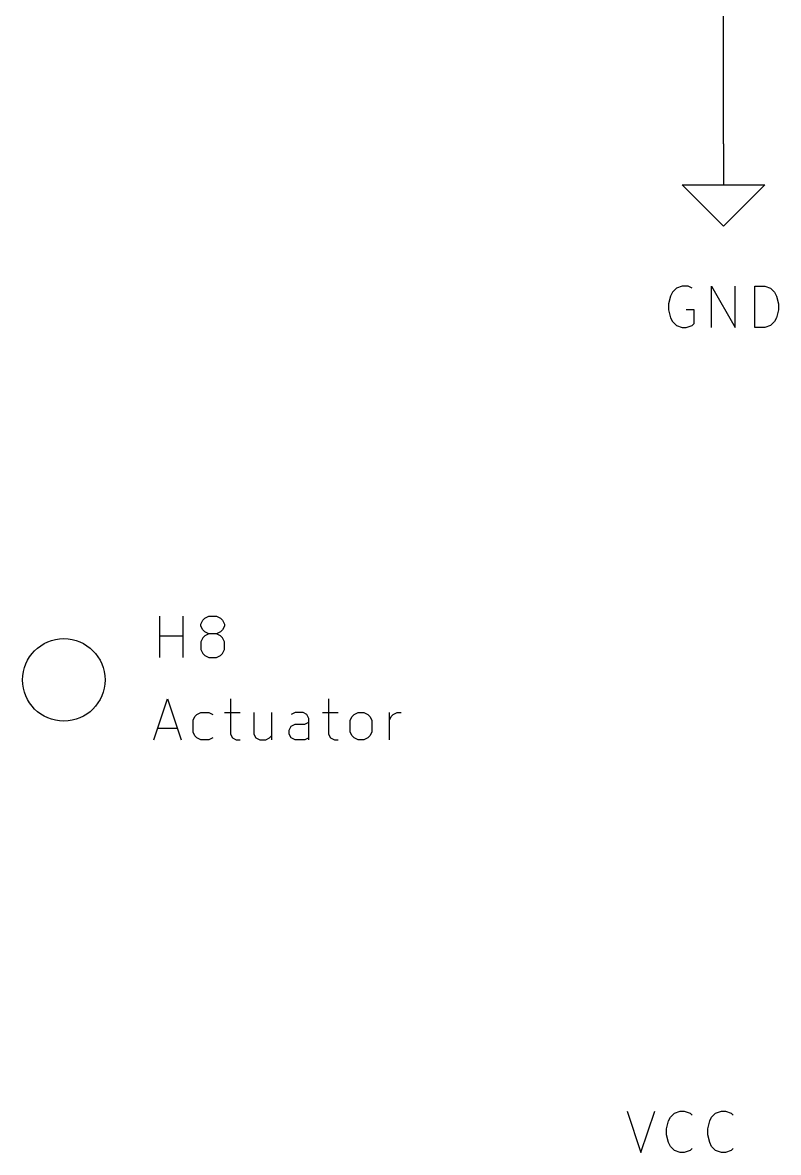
# Model space of a CAD drawing. Extents: x 0.4 to 11.3, y -7.9 to -0.4.
# Drawn here: x 1.9 to 2.817, y -3.873 to -2.503 of the extents above; entities that cross this region are included whole.
import ezdxf

# ---------------------------------------------------------------- set-up
doc = ezdxf.new("R2010")
doc.units = 0
doc.header["$MEASUREMENT"] = 0
for name, color, linetype in [('CYAN2', 4, 'CONTINUOUS'), ('GREEN3', 91, 'CONTINUOUS'), ('RED2', 1, 'CONTINUOUS')]:
    doc.layers.add(name, color=color, linetype=linetype)

msp = doc.modelspace()

# ---------------------------------------------------------------- linework, layer by layer
at = {"layer": 'CYAN2', "linetype": 'CONTINUOUS'}
for p, q in [((2.6857, -2.8347), (2.6833, -2.8442)), ((2.6881, -2.8299), (2.6857, -2.8347)), ((2.6929, -2.8252), (2.6881, -2.8299)), ((2.7, -2.8228), (2.6929, -2.8252)), ((2.7071, -2.8228), (2.7, -2.8228)), ((2.7119, -2.8252), (2.7071, -2.8228)), ((2.7357, -2.8728), (2.7357, -2.8228)), ((2.7357, -2.8228), (2.7643, -2.8728)), ((2.7643, -2.8728), (2.7643, -2.8228)), ((2.7881, -2.8728), (2.7881, -2.8228)), ((2.7881, -2.8228), (2.8, -2.8228)), ((2.8, -2.8228), (2.8071, -2.8252)), ((2.8071, -2.8252), (2.8119, -2.8299)), ((2.8119, -2.8299), (2.8143, -2.8347)), ((2.8143, -2.8347), (2.8167, -2.8442)), ((2.6833, -2.8442), (2.6833, -2.8514)), ((2.8167, -2.8442), (2.8167, -2.8514)), ((2.6833, -2.8514), (2.6857, -2.8609)), ((2.6857, -2.8609), (2.6881, -2.8657)), ((2.7143, -2.8514), (2.7048, -2.8514)), ((2.7143, -2.868), (2.7143, -2.8514)), ((2.8143, -2.8609), (2.8119, -2.8657)), ((2.8167, -2.8514), (2.8143, -2.8609)), ((2.6881, -2.8657), (2.6929, -2.8704)), ((2.6929, -2.8704), (2.7, -2.8728)), ((2.7, -2.8728), (2.7048, -2.8728)), ((2.7048, -2.8728), (2.7119, -2.8704)), ((2.7119, -2.8704), (2.7143, -2.868)), ((2.8, -2.8728), (2.7881, -2.8728)), ((2.8071, -2.8704), (2.8, -2.8728)), ((2.8119, -2.8657), (2.8071, -2.8704)), ((2.0663, -3.2728), (2.0663, -3.2228)), ((2.0949, -3.2728), (2.0949, -3.2228)), ((2.1163, -3.2323), (2.1187, -3.2276)), ((2.1187, -3.2276), (2.121, -3.2252)), ((2.121, -3.2252), (2.1258, -3.2228)), ((2.1258, -3.2228), (2.1353, -3.2228)), ((2.1353, -3.2228), (2.1401, -3.2252)), ((2.1401, -3.2252), (2.1425, -3.2276)), ((2.1425, -3.2276), (2.1449, -3.2323)), ((2.1163, -3.2347), (2.1163, -3.2323)), ((2.1187, -3.2395), (2.1163, -3.2347)), ((2.121, -3.2418), (2.1187, -3.2395)), ((2.1258, -3.2442), (2.121, -3.2418)), ((2.1258, -3.2442), (2.121, -3.2466)), ((2.1353, -3.2442), (2.1258, -3.2442)), ((2.1401, -3.2418), (2.1353, -3.2442)), ((2.1401, -3.2466), (2.1353, -3.2442)), ((2.1425, -3.2395), (2.1401, -3.2418)), ((2.1449, -3.2347), (2.1425, -3.2395)), ((2.1449, -3.2323), (2.1449, -3.2347)), ((2.0663, -3.2466), (2.0949, -3.2466)), ((2.1187, -3.249), (2.1163, -3.2538)), ((2.1163, -3.2538), (2.1163, -3.2633)), ((2.121, -3.2466), (2.1187, -3.249)), ((2.1425, -3.249), (2.1401, -3.2466)), ((2.1449, -3.2538), (2.1425, -3.249)), ((2.1449, -3.2633), (2.1449, -3.2538)), ((2.1163, -3.2633), (2.1187, -3.268)), ((2.1187, -3.268), (2.121, -3.2704)), ((2.121, -3.2704), (2.1258, -3.2728)), ((2.1258, -3.2728), (2.1353, -3.2728)), ((2.1353, -3.2728), (2.1401, -3.2704)), ((2.1401, -3.2704), (2.1425, -3.268)), ((2.1425, -3.268), (2.1449, -3.2633)), ((2.0591, -3.3728), (2.0758, -3.3228)), ((2.0758, -3.3228), (2.0925, -3.3728)), ((2.152, -3.3228), (2.152, -3.3657)), ((2.271, -3.3228), (2.271, -3.3657)), ((2.1091, -3.3442), (2.1115, -3.3418)), ((2.1115, -3.3418), (2.1163, -3.3395)), ((2.1163, -3.3395), (2.1258, -3.3395)), ((2.1258, -3.3395), (2.1306, -3.3418)), ((2.1449, -3.3395), (2.1639, -3.3395)), ((2.1806, -3.3395), (2.1806, -3.3657)), ((2.202, -3.3395), (2.202, -3.3728)), ((2.2306, -3.3395), (2.2258, -3.3418)), ((2.2401, -3.3395), (2.2306, -3.3395)), ((2.2449, -3.3418), (2.2401, -3.3395)), ((2.2472, -3.3466), (2.2449, -3.3418)), ((2.2639, -3.3395), (2.2829, -3.3395)), ((2.2996, -3.3442), (2.302, -3.3418)), ((2.302, -3.3418), (2.3068, -3.3395)), ((2.3068, -3.3395), (2.3139, -3.3395)), ((2.3139, -3.3395), (2.3187, -3.3418)), ((2.3187, -3.3418), (2.321, -3.3442)), ((2.3448, -3.3728), (2.3448, -3.3395)), ((2.3472, -3.3442), (2.3496, -3.3418)), ((2.3496, -3.3418), (2.3544, -3.3395)), ((2.3544, -3.3395), (2.3591, -3.3395)), ((2.1068, -3.349), (2.1091, -3.3442)), ((2.1068, -3.3633), (2.1068, -3.349)), ((2.2258, -3.3561), (2.2306, -3.3538)), ((2.2306, -3.3538), (2.2425, -3.3538)), ((2.2425, -3.3538), (2.2472, -3.3514)), ((2.2472, -3.3728), (2.2472, -3.3466)), ((2.2972, -3.349), (2.2996, -3.3442)), ((2.2972, -3.3633), (2.2972, -3.349)), ((2.321, -3.3442), (2.3234, -3.349)), ((2.3234, -3.349), (2.3234, -3.3633)), ((2.3448, -3.349), (2.3472, -3.3442)), ((2.0639, -3.3585), (2.0877, -3.3585)), ((2.1091, -3.368), (2.1068, -3.3633)), ((2.1115, -3.3704), (2.1091, -3.368)), ((2.152, -3.3657), (2.1544, -3.3704)), ((2.1806, -3.3657), (2.1829, -3.3704)), ((2.1996, -3.3704), (2.202, -3.368)), ((2.2234, -3.3609), (2.2258, -3.3561)), ((2.2234, -3.3657), (2.2234, -3.3609)), ((2.2258, -3.3704), (2.2234, -3.3657)), ((2.271, -3.3657), (2.2734, -3.3704)), ((2.2996, -3.368), (2.2972, -3.3633)), ((2.302, -3.3704), (2.2996, -3.368)), ((2.321, -3.368), (2.3187, -3.3704)), ((2.3234, -3.3633), (2.321, -3.368)), ((2.1163, -3.3728), (2.1115, -3.3704)), ((2.1258, -3.3728), (2.1163, -3.3728)), ((2.1306, -3.3704), (2.1258, -3.3728)), ((2.1544, -3.3704), (2.1591, -3.3728)), ((2.1591, -3.3728), (2.1639, -3.3728)), ((2.1829, -3.3704), (2.1877, -3.3728)), ((2.1877, -3.3728), (2.1949, -3.3728)), ((2.1949, -3.3728), (2.1996, -3.3704)), ((2.2306, -3.3728), (2.2258, -3.3704)), ((2.2425, -3.3728), (2.2306, -3.3728)), ((2.2472, -3.3704), (2.2425, -3.3728)), ((2.2734, -3.3704), (2.2782, -3.3728)), ((2.2782, -3.3728), (2.2829, -3.3728)), ((2.3068, -3.3728), (2.302, -3.3704)), ((2.3139, -3.3728), (2.3068, -3.3728)), ((2.3187, -3.3704), (2.3139, -3.3728)), ((2.6333, -3.8228), (2.65, -3.8728)), ((2.65, -3.8728), (2.6667, -3.8228)), ((2.681, -3.8442), (2.6833, -3.8347)), ((2.6833, -3.8347), (2.6857, -3.8299)), ((2.6857, -3.8299), (2.6905, -3.8252)), ((2.6905, -3.8252), (2.6976, -3.8228)), ((2.6976, -3.8228), (2.7024, -3.8228)), ((2.7024, -3.8228), (2.7095, -3.8252)), ((2.7095, -3.8252), (2.7119, -3.8276)), ((2.731, -3.8442), (2.7333, -3.8347)), ((2.7333, -3.8347), (2.7357, -3.8299)), ((2.7357, -3.8299), (2.7405, -3.8252)), ((2.7405, -3.8252), (2.7476, -3.8228)), ((2.7476, -3.8228), (2.7524, -3.8228)), ((2.7524, -3.8228), (2.7595, -3.8252)), ((2.7595, -3.8252), (2.7619, -3.8276)), ((2.681, -3.8514), (2.681, -3.8442)), ((2.731, -3.8514), (2.731, -3.8442)), ((2.6833, -3.8609), (2.681, -3.8514)), ((2.6857, -3.8657), (2.6833, -3.8609)), ((2.7333, -3.8609), (2.731, -3.8514)), ((2.7357, -3.8657), (2.7333, -3.8609)), ((2.6905, -3.8704), (2.6857, -3.8657)), ((2.6976, -3.8728), (2.6905, -3.8704)), ((2.7024, -3.8728), (2.6976, -3.8728)), ((2.7095, -3.8704), (2.7024, -3.8728)), ((2.7119, -3.868), (2.7095, -3.8704)), ((2.7405, -3.8704), (2.7357, -3.8657)), ((2.7476, -3.8728), (2.7405, -3.8704)), ((2.7524, -3.8728), (2.7476, -3.8728)), ((2.7595, -3.8704), (2.7524, -3.8728)), ((2.7619, -3.868), (2.7595, -3.8704))]:
    msp.add_line(p, q, dxfattribs=at)
at = {"layer": 'GREEN3', "linetype": 'CONTINUOUS'}
msp.add_line((2.75, -2.65), (2.75, -2.45), dxfattribs=at)
at = {"layer": 'RED2', "linetype": 'CONTINUOUS'}
for p, q in [((2.75, -2.65), (2.75, -2.7)), ((2.75, -2.75), (2.7, -2.7)), ((2.7, -2.7), (2.75, -2.7)), ((2.75, -2.7), (2.8, -2.7)), ((2.8, -2.7), (2.75, -2.75))]:
    msp.add_line(p, q, dxfattribs=at)
at = {"layer": 'RED2'}
msp.add_circle((1.95, -3.3), 0.05, dxfattribs=at)

doc.saveas('drawing.dxf')
